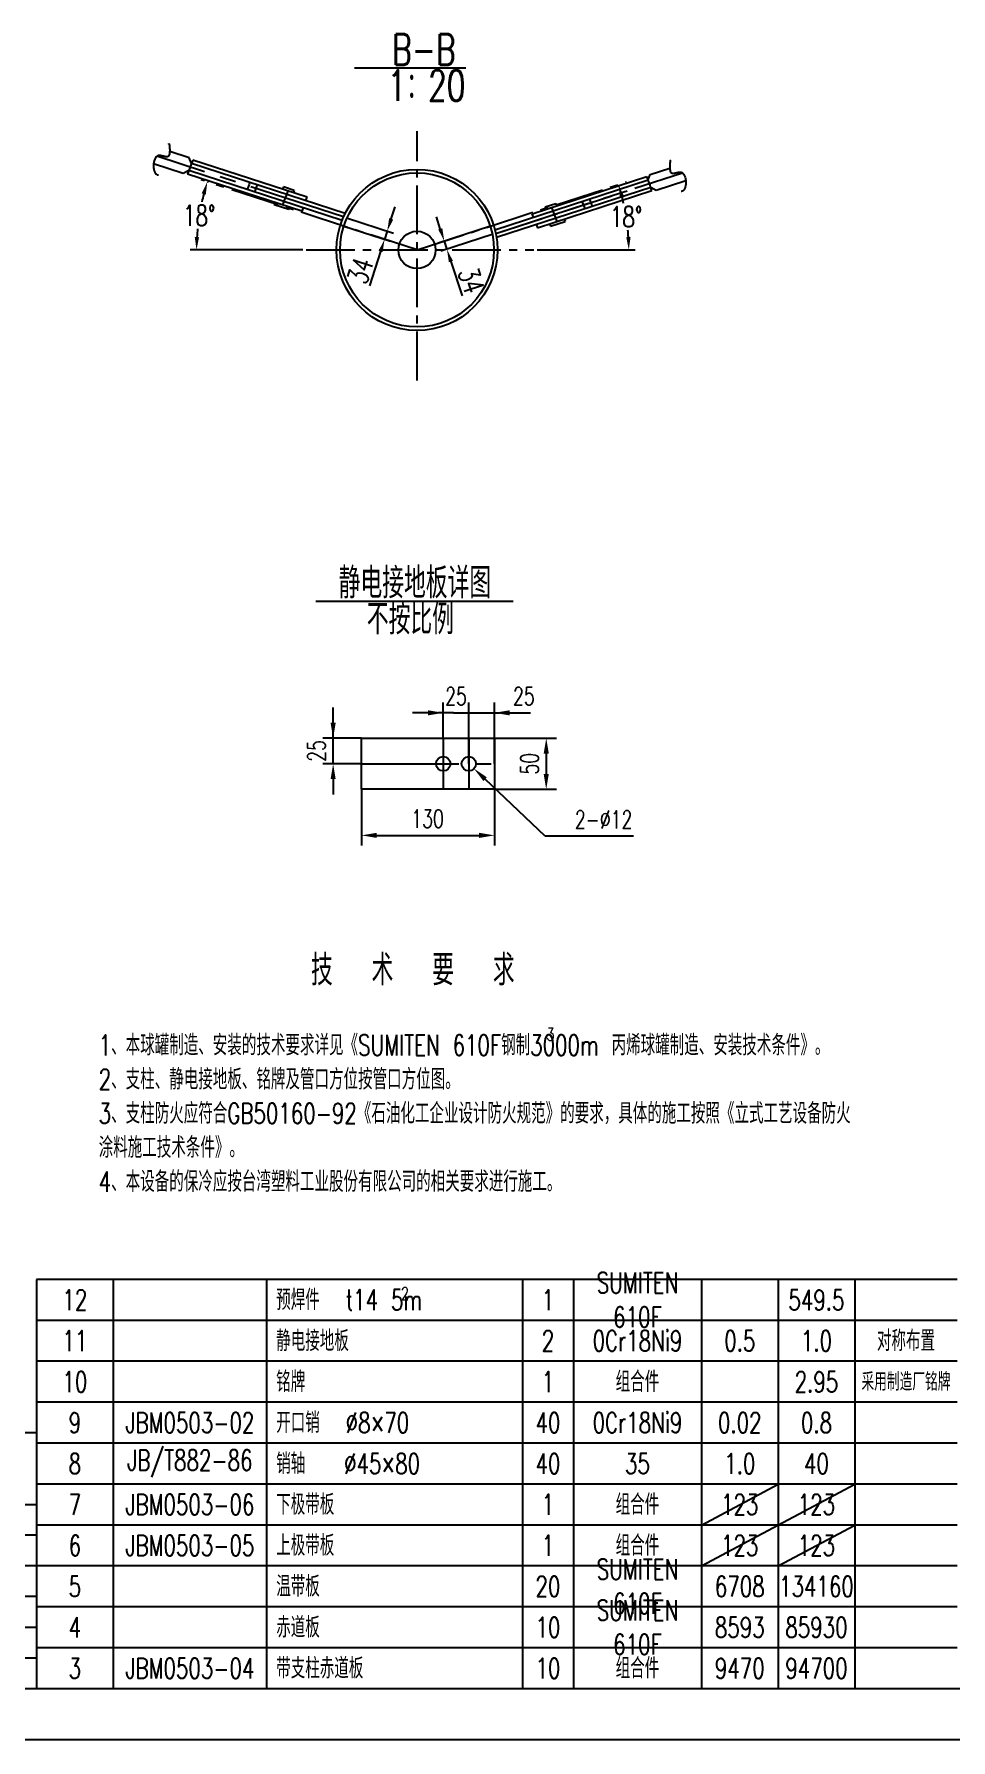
# Model space of a CAD drawing. Extents: x -26172 to 54233, y -464 to 48004.
# Drawn here: x 13783.5 to 13962.7, y 39821.1 to 40154.6 of the extents above; entities that cross this region are included whole.
import ezdxf

# ---------------------------------------------------------------- set-up
doc = ezdxf.new("R2010")
doc.units = 0
doc.linetypes.add('CENTER2', pattern=[28.575, 19.05, -3.175, 3.175, -3.175])
doc.linetypes.add('PHANTOM2', pattern=[31.75, 15.875, -3.175, 3.175, -3.175, 3.175, -3.175])
doc.layers.get('0').update_dxf_attribs({"linetype": 'CONTINUOUS'})
doc.layers.get('DEFPOINTS').update_dxf_attribs({"linetype": 'CONTINUOUS'})
for name, color, linetype in [('图层1', 7, 'CONTINUOUS'), ('图层2', 1, 'CONTINUOUS'), ('图层3', 2, 'CENTER2'), ('图层5', 3, 'PHANTOM2')]:
    doc.layers.add(name, color=color, linetype=linetype)
doc.styles.add('JH', font='romans.shx', dxfattribs={"width": 0.707, "bigfont": 'HZTXT.shx'})
doc.styles.add('文字', font='txt.shx', dxfattribs={"width": 0.71, "bigfont": 'hzfs.shx'})
doc.dimstyles.get("Standard").update_dxf_attribs({"dimtxt": 0.18, "dimasz": 0.18, "dimexe": 0.18, "dimexo": 0.0625, "dimgap": 0.09, "dimtad": 0, "dimtih": 1, "dimtoh": 1, "dimdec": 4, "dimzin": 0, "dimtxsty": 'STANDARD', "dimcen": 0.09, "dimazin": 3, "dimtfac": 1, "dimtdec": 4, "dimtofl": 0, "dimtmove": 0, "dimatfit": 3, "dimtolj": 1, "dimtzin": 0})

# ---------------------------------------------------------------- blocks, each defined once
blk = doc.blocks.new('*D23')
at = {"color": 1, "linetype": 'BYBLOCK'}
for p, q in [((42264.8, 40125.86), (42264.14, 40126.08)), ((42284.01, 40112.37), (42261.97, 40112.37))]:
    blk.add_line(p, q, dxfattribs=at)
for start, end in [(165.3229, 167.4482), (174.5172, 176.6771)]:
    blk.add_arc((42306.33, 40112.37), 43.11, start, end, dxfattribs=at)
for points in [[(42264.23, 40123.41), (42265.03, 40123.18), (42265.33, 40125.69)], [(42263.71, 40114.86), (42262.87, 40114.88), (42263.22, 40112.37)]]:
    blk.add_solid(points, dxfattribs=at)
at = {"layer": 'DEFPOINTS', "color": 0, "linetype": 'BYBLOCK'}
for p in [(42265.39, 40125.67), (42264.16, 40121.33), (42284.64, 40112.37), (42306.33, 40112.37), (42329.19, 40112.37)]:
    blk.add_point(p, dxfattribs=at)
at = {"color": 1, "linetype": 'BYBLOCK', "insert": (42263.75, 40119.11), "char_height": 4, "attachment_point": 5, "style": '文字'}
blk.add_mtext('\\A1;18°', dxfattribs=at)
blk = doc.blocks.new('*D24')
at = {"color": 1, "linetype": 'BYBLOCK'}
blk.add_line((42329.81, 40112.37), (42348.99, 40112.37), dxfattribs=at)
for start, end in [(12.6991, 14.5401), (3.4599, 5.3384)]:
    blk.add_arc((42306.33, 40112.37), 41.41, start, end, dxfattribs=at)
for points in [[(42346.01, 40122.65), (42346.81, 40122.88), (42345.71, 40125.16)], [(42348.08, 40114.88), (42347.25, 40114.86), (42347.74, 40112.37)]]:
    blk.add_solid(points, dxfattribs=at)
at = {"layer": 'DEFPOINTS', "color": 0, "linetype": 'BYBLOCK'}
for p in [(42347.27, 40125.67), (42347.51, 40116.7), (42284.64, 40112.37), (42306.33, 40112.37), (42329.19, 40112.37)]:
    blk.add_point(p, dxfattribs=at)
at = {"color": 1, "linetype": 'BYBLOCK', "insert": (42347.23, 40118.85), "char_height": 4, "attachment_point": 5, "style": '文字'}
blk.add_mtext('\\A1;18°', dxfattribs=at)
blk = doc.blocks.new('*D25')
at = {"color": 1, "linetype": 'BYBLOCK'}
for p, q in [((42301.28, 40118.43), (42302.05, 40120.8)), ((42292.03, 40117.01), (42301.17, 40114.05)), ((42292.56, 40118.63), (42301.7, 40115.66)), ((42300.51, 40116.05), (42299.98, 40114.43)), ((42299.21, 40112.05), (42297.03, 40105.34))]:
    blk.add_line(p, q, dxfattribs=at)
for points in [[(42300.88, 40118.56), (42301.68, 40118.3), (42300.51, 40116.05)], [(42298.81, 40112.18), (42299.61, 40111.93), (42299.98, 40114.43)]]:
    blk.add_solid(points, dxfattribs=at)
at = {"layer": 'DEFPOINTS', "color": 0, "linetype": 'BYBLOCK'}
for p in [(42291.44, 40117.21), (42291.97, 40118.82), (42299.98, 40114.43)]:
    blk.add_point(p, dxfattribs=at)
at = {"color": 1, "linetype": 'BYBLOCK', "insert": (42295.24, 40108.32), "char_height": 4, "attachment_point": 5, "rotation": 72, "style": '文字'}
blk.add_mtext('\\A1;34', dxfattribs=at)
blk = doc.blocks.new('*D26')
at = {"color": 1, "linetype": 'BYBLOCK'}
for p, q in [((42310.88, 40116.48), (42310.11, 40118.86)), ((42320.72, 40117.04), (42310.47, 40113.71)), ((42321.24, 40115.43), (42310.99, 40112.1)), ((42311.66, 40114.1), (42312.18, 40112.48)), ((42312.96, 40110.11), (42315.14, 40103.39))]:
    blk.add_line(p, q, dxfattribs=at)
for points in [[(42311.28, 40116.61), (42310.49, 40116.35), (42311.66, 40114.1)], [(42313.35, 40110.23), (42312.56, 40109.98), (42312.18, 40112.48)]]:
    blk.add_solid(points, dxfattribs=at)
at = {"layer": 'DEFPOINTS', "color": 0, "linetype": 'BYBLOCK'}
for p in [(42321.31, 40117.24), (42321.84, 40115.62), (42312.18, 40112.48)]:
    blk.add_point(p, dxfattribs=at)
at = {"color": 1, "linetype": 'BYBLOCK', "insert": (42316.93, 40106.37), "char_height": 4, "attachment_point": 5, "rotation": 288, "style": '文字'}
blk.add_mtext('\\A1;34', dxfattribs=at)
blk = doc.blocks.new('*D103')
at = {"linetype": 'BYBLOCK'}
for p, q in [((54210.61, 40006.93), (54210.61, 39995.93)), ((54236.61, 40006.93), (54236.61, 39995.93)), ((54213.61, 39997.93), (54233.61, 39997.93))]:
    blk.add_line(p, q, dxfattribs=at)
for points in [[(54213.61, 39998.43), (54213.61, 39997.43), (54210.61, 39997.93)], [(54233.61, 39998.43), (54233.61, 39997.43), (54236.61, 39997.93)]]:
    blk.add_solid(points, dxfattribs=at)
at = {"layer": 'DEFPOINTS', "color": 0, "linetype": 'BYBLOCK'}
for p in [(54210.61, 40006.93), (54236.61, 40006.93), (54236.61, 39997.93)]:
    blk.add_point(p, dxfattribs=at)
at = {"color": 1, "linetype": 'BYBLOCK', "insert": (54223.55, 40001.18), "char_height": 3.5, "attachment_point": 5, "style": 'JH'}
blk.add_mtext('\\A1;130', dxfattribs=at)
blk = doc.blocks.new('*D104')
at = {"linetype": 'BYBLOCK'}
for p, q in [((54236.61, 40016.93), (54248.75, 40016.93)), ((54246.75, 40013.93), (54246.75, 40009.93)), ((54236.61, 40006.93), (54248.75, 40006.93))]:
    blk.add_line(p, q, dxfattribs=at)
for points in [[(54246.25, 40013.93), (54247.25, 40013.93), (54246.75, 40016.93)], [(54246.25, 40009.93), (54247.25, 40009.93), (54246.75, 40006.93)]]:
    blk.add_solid(points, dxfattribs=at)
at = {"layer": 'DEFPOINTS', "color": 0, "linetype": 'BYBLOCK'}
for p in [(54236.61, 40016.93), (54236.61, 40006.93), (54246.75, 40006.93)]:
    blk.add_point(p, dxfattribs=at)
at = {"color": 1, "linetype": 'BYBLOCK', "insert": (54243.5, 40011.93), "char_height": 3.5, "attachment_point": 5, "rotation": 90, "style": 'JH'}
blk.add_mtext('\\A1;50', dxfattribs=at)
blk = doc.blocks.new('*D105')
at = {"color": 1, "linetype": 'BYBLOCK'}
for p, q in [((54246.57, 39997.78), (54234.81, 40008.9)), ((54263.8, 39997.78), (54246.57, 39997.78))]:
    blk.add_line(p, q, dxfattribs=at)
blk.add_solid([(54235.15, 40009.27), (54234.46, 40008.54), (54232.63, 40010.97)], dxfattribs=at)
at = {"layer": 'DEFPOINTS', "color": 0, "linetype": 'BYBLOCK'}
for p in [(54230.59, 40012.89), (54232.63, 40010.97)]:
    blk.add_point(p, dxfattribs=at)
at = {"color": 1, "linetype": 'BYBLOCK', "insert": (54257.97, 40001.03), "char_height": 3.5, "attachment_point": 5, "style": 'JH'}
blk.add_mtext('\\A1;2-∅12', dxfattribs=at)

msp = doc.modelspace()

# ---------------------------------------------------------------- linework, layer by layer
at = {"layer": 'DEFPOINTS', "color": 0, "linetype": 'BYBLOCK'}
for p in [(13847.484, 40016.928), (13863.484, 40016.928), (13868.484, 40016.928), (13847.484, 40011.928), (13868.484, 40011.928), (13873.484, 40011.928)]:
    msp.add_point(p, dxfattribs=at)
at = {"layer": '图层1'}
for p, q in [((13813.813, 40130.339), (13809.997, 40131.579)), ((13814.24, 40129.281), (13813.813, 40130.339)), ((13844.32, 40119.507), (13814.24, 40129.281)), ((13836.866, 40122.665), (13814.496, 40129.934)), ((13812.632, 40127.306), (13806.864, 40129.18)), ((13813.725, 40127.871), (13812.632, 40127.306)), ((13835.868, 40119.94), (13813.5, 40127.208)), ((13843.702, 40118.131), (13813.725, 40127.871)), ((13873.605, 40116.324), (13903.531, 40126.047)), ((13880.904, 40119.431), (13903.275, 40126.7)), ((13903.531, 40126.047), (13903.957, 40127.106)), ((13903.957, 40127.106), (13907.774, 40128.346)), ((13905.138, 40124.072), (13910.907, 40125.947)), ((13833.112, 40123.885), (13832.046, 40121.182)), ((13832.248, 40124.691), (13832.064, 40124.225)), ((13834.344, 40124.01), (13832.248, 40124.691)), ((13833.112, 40123.885), (13833.027, 40123.912)), ((13834.344, 40124.01), (13834.16, 40123.544)), ((13836.65, 40121.999), (13836.866, 40122.665)), ((13874.069, 40114.897), (13904.045, 40124.637)), ((13881.903, 40116.707), (13904.27, 40123.974)), ((13904.045, 40124.637), (13905.138, 40124.072)), ((13830.617, 40121.646), (13830.433, 40121.18)), ((13833.321, 40120.242), (13830.433, 40121.18)), ((13833.476, 40120.717), (13833.321, 40120.242)), ((13836.084, 40120.606), (13835.868, 40119.94)), ((13881.121, 40118.766), (13880.904, 40119.431)), ((13883.427, 40120.777), (13885.523, 40121.458)), ((13883.427, 40120.777), (13883.61, 40120.311)), ((13884.658, 40120.651), (13884.743, 40120.679)), ((13884.658, 40120.651), (13885.724, 40117.948)), ((13885.523, 40121.458), (13885.707, 40120.992)), ((13881.687, 40117.372), (13881.903, 40116.707)), ((13884.295, 40117.484), (13884.449, 40117.008)), ((13884.449, 40117.008), (13887.337, 40117.947)), ((13887.153, 40118.413), (13887.337, 40117.947)), ((13847.484, 40016.928), (13873.484, 40016.928)), ((13847.484, 40006.928), (13847.484, 40016.928)), ((13873.484, 40016.928), (13873.484, 40006.928)), ((13873.484, 40006.928), (13847.484, 40006.928)), ((13783.959, 39911.116), (13783.959, 39871.116)), ((13783.959, 39881.116), (13718.959, 39881.116)), ((13783.959, 39871.116), (13783.959, 39831.116)), ((14143.959, 39831.116), (13337.959, 39831.116))]:
    msp.add_line(p, q, dxfattribs=at)
for centre, radius in [((13858.36, 40112.369), 15.75), ((13858.36, 40112.369), 15.05), ((13858.36, 40112.369), 3.643), ((13863.484, 40011.928), 1.4), ((13868.484, 40011.928), 1.4)]:
    msp.add_circle(centre, radius, dxfattribs=at)
for centre, radius, start, end in [((13858.36, 40112.369), 47.25, 158.17745, 161.69685), ((13859.411, 40109.136), 47.25, 18.30315, 21.82255), ((13858.36, 40112.369), 35.25, 158.17745, 160.45567), ((13858.36, 40112.369), 33.75, 157.83709, 160.38702), ((13859.411, 40109.136), 33.75, 19.61298, 22.16291), ((13859.411, 40109.136), 35.25, 19.54433, 21.82255)]:
    msp.add_arc(centre, radius, start, end, dxfattribs=at)
at = {"layer": '图层2'}
for p, q in [((13846.129, 40147.975), (13867.915, 40147.975)), ((13838.587, 40043.679), (13877.169, 40043.679)), ((13841.958, 40011.928), (13841.958, 40022.928)), ((13863.484, 40016.928), (13863.484, 40023.88)), ((13868.484, 40011.928), (13868.484, 40023.88)), ((13868.484, 40016.928), (13868.484, 40023.88)), ((13873.484, 40011.928), (13873.484, 40023.88)), ((13860.484, 40021.88), (13857.484, 40021.88)), ((13865.484, 40021.88), (13862.484, 40021.88)), ((13865.484, 40021.88), (13871.484, 40021.88)), ((13871.484, 40021.88), (13874.484, 40021.88)), ((13876.484, 40021.88), (13880.52, 40021.88)), ((13847.484, 40016.928), (13839.958, 40016.928)), ((13847.484, 40011.928), (13839.958, 40011.928)), ((13841.958, 40008.928), (13841.958, 40005.928)), ((13963.959, 39911.116), (13783.959, 39911.116)), ((13798.959, 39911.116), (13798.959, 39887.116)), ((13828.959, 39911.116), (13828.959, 39887.116)), ((13878.959, 39911.116), (13878.959, 39887.116)), ((13888.959, 39911.116), (13888.959, 39887.116)), ((13913.959, 39911.116), (13913.959, 39887.116)), ((13928.959, 39911.116), (13928.959, 39887.116)), ((13943.959, 39911.116), (13943.959, 39887.116)), ((13963.959, 39903.116), (13783.959, 39903.116)), ((13963.959, 39895.116), (13783.959, 39895.116)), ((13798.959, 39895.116), (13798.959, 39871.116)), ((13828.959, 39895.116), (13828.959, 39871.116)), ((13878.959, 39895.116), (13878.959, 39871.116)), ((13888.959, 39895.116), (13888.959, 39871.116)), ((13913.959, 39895.116), (13913.959, 39871.116)), ((13928.959, 39895.116), (13928.959, 39871.116)), ((13943.959, 39895.116), (13943.959, 39871.116)), ((13963.959, 39887.116), (13783.959, 39887.116)), ((13963.959, 39879.116), (13783.959, 39879.116)), ((13963.959, 39871.116), (13783.959, 39871.116)), ((13798.959, 39871.116), (13798.959, 39831.116)), ((13828.959, 39871.116), (13828.959, 39831.116)), ((13878.959, 39871.116), (13878.959, 39831.116)), ((13888.959, 39871.116), (13888.959, 39831.116)), ((13913.959, 39871.116), (13913.959, 39831.116)), ((13913.959, 39855.116), (13943.959, 39871.116)), ((13913.959, 39863.116), (13928.959, 39871.116)), ((13928.959, 39871.116), (13928.959, 39831.116)), ((13943.959, 39871.116), (13943.959, 39831.116)), ((13718.959, 39867.116), (13783.959, 39867.116)), ((13963.959, 39863.116), (13783.959, 39863.116)), ((13928.959, 39855.116), (13943.959, 39863.116)), ((13783.959, 39861.116), (13718.959, 39861.116)), ((13783.959, 39855.116), (13718.959, 39855.116)), ((13963.959, 39855.116), (13783.959, 39855.116)), ((13783.959, 39849.116), (13718.959, 39849.116)), ((13963.959, 39847.116), (13783.959, 39847.116)), ((13783.959, 39843.116), (13718.959, 39843.116)), ((13783.959, 39837.116), (13718.959, 39837.116)), ((13963.959, 39839.116), (13783.959, 39839.116)), ((14153.959, 39821.116), (13312.959, 39821.116))]:
    msp.add_line(p, q, dxfattribs=at)
for p in [(13868.484, 40021.88), (13868.484, 40021.88), (13868.484, 40021.88), (13873.484, 40021.88), (13841.958, 40016.928)]:
    msp.add_point(p, dxfattribs=at)
for points in [[(13841.458, 40019.928), (13842.458, 40019.928), (13841.958, 40016.928)], [(13860.484, 40022.38), (13860.484, 40021.38), (13863.484, 40021.88)], [(13876.484, 40022.38), (13876.484, 40021.38), (13873.484, 40021.88)], [(13841.458, 40008.928), (13842.458, 40008.928), (13841.958, 40011.928)]]:
    msp.add_solid(points, dxfattribs=at)
at = {"layer": '图层3', "ltscale": 0.5}
for p, q in [((13858.36, 40086.87), (13858.36, 40135.554)), ((13858.36, 40112.369), (13817.42, 40125.671)), ((13858.36, 40112.369), (13899.3, 40125.671)), ((13873.777, 40115.591), (13899.825, 40124.054)), ((13836.668, 40112.369), (13881.215, 40112.369))]:
    msp.add_line(p, q, dxfattribs=at)
at = {"layer": '图层3'}
for p, q in [((13843.994, 40118.825), (13807.505, 40130.68)), ((13873.777, 40115.591), (13910.266, 40127.447)), ((13863.484, 40016.928), (13863.484, 40006.928)), ((13868.484, 40016.928), (13868.484, 40006.928)), ((13847.484, 40011.928), (13873.484, 40011.928))]:
    msp.add_line(p, q, dxfattribs=at)
at = {"layer": '图层5', "start_tangent": (0, 1)}
for points, end_tangent in [([(13809.833, 40133.011), (13809.833, 40130.813), (13807.784, 40130.813), (13807.784, 40127.018)], (1, 0)), ([(13907.937, 40129.778), (13907.937, 40127.579), (13909.987, 40127.579), (13909.987, 40123.784)], (-1, 0))]:
    msp.add_spline(points, degree=3, dxfattribs=dict(at, end_tangent=end_tangent))
at = {"layer": '图层5'}
for points in [[(13814.496, 40129.934), (13814.28, 40129.268), (13813.813, 40130.339), (13814.496, 40129.934)], [(13813.725, 40127.871), (13812.632, 40127.306), (13813.5, 40127.208), (13813.725, 40127.871)], [(13903.275, 40126.7), (13903.491, 40126.034), (13903.957, 40127.106), (13903.275, 40126.7)], [(13904.045, 40124.637), (13905.138, 40124.072), (13904.27, 40123.974), (13904.045, 40124.637)]]:
    msp.add_solid(points, dxfattribs=at)

# ---------------------------------------------------------------- texts
at = {"color": 1, "linetype": 'BYBLOCK', "char_height": 3.5, "attachment_point": 5, "style": 'JH'}
for insert in [(13865.984, 40025.13), (13879.251, 40025.13)]:
    msp.add_mtext('\\A1;25', dxfattribs=dict(at, insert=insert))
at = {"color": 1, "linetype": 'BYBLOCK', "insert": (13838.708, 40014.428), "char_height": 3.5, "attachment_point": 5, "rotation": 90, "style": 'JH'}
msp.add_mtext('\\A1;25', dxfattribs=at)
at = {"layer": '图层2', "style": '文字'}
for s, insert, char_height, width, attachment_point in [('B-B', (13853.496, 40154.554), 6, 16.6141, 1), ('1：20', (13852.606, 40147.505), 6, 17.50365, 1), ('静电接地板详图', (13843.032, 40050.258), 6, 35.02605, 1), ('不按比例', (13848.544, 40043.209), 6, 21.56607, 1), ('技  术  要  求', (13837.62, 39974.596), 6, 50.0081, 1), ('1、本球罐制造、安装的技术要求详见《SUMITEN 610F钢制3000m 丙烯球罐制造、安装技术条件》。\\P2、支柱、静电接地板、铭牌及管口方位按管口方位图。\\P3、支柱防火应符合GB50160-92《石油化工企业设计防火规范》的要求，具体的施工按照《立式工艺设备防火涂料施工技术条件》。\\P4、本设备的保冷应按台湾塑料工业股份有限公司的相关要求进行施工。', (13796.116, 39958.918), 4, 148.8802, 1), ('3', (13883.672, 39960.293), 2.5, 12.66363, 1), ('预焊件  t14 5m ', (13830.826, 39907.116), 4, 48.1478, 4), ('2', (13855.238, 39909.616), 2.5, 3.98389, 1), ('SUMITEN 610F', (13901.459, 39907.116), 4, 25, 5), ('12', (13791.459, 39907.116), 4, 15, 5), ('1', (13883.959, 39907.116), 4, 10, 5), ('549.5', (13936.459, 39907.116), 4, 15, 5), ('11', (13791.459, 39899.116), 4, 15, 5), ('静电接地板', (13830.826, 39899.116), 4, 48.1478, 4), ('2', (13883.959, 39899.116), 4, 10, 5), ('0Cr18Ni9', (13901.459, 39899.116), 4, 25, 5), ('0.5', (13921.459, 39899.116), 4, 15, 5), ('1.0', (13936.459, 39899.116), 4, 15, 5), ('对称布置', (13953.959, 39899.116), 4, 20, 5), ('10', (13791.459, 39891.116), 4, 15, 5), ('铭牌', (13830.826, 39891.116), 4, 48.1478, 4), ('1', (13883.959, 39891.116), 4, 10, 5), ('组合件', (13901.459, 39891.116), 4, 25, 5), ('2.95', (13936.459, 39891.116), 4, 15, 5), ('采用制造厂铭牌', (13953.959, 39891.116), 3.5, 20, 5), ('9', (13791.459, 39883.116), 4, 15, 5), ('\\C1;JBM0503-02', (13813.959, 39883.116), 4, 30, 5), ('开口销  %%c8×70', (13830.826, 39883.116), 4, 48.1478, 4), ('40', (13883.959, 39883.116), 4, 10, 5), ('0Cr18Ni9', (13901.459, 39883.116), 4, 25, 5), ('0.02', (13921.459, 39883.116), 4, 15, 5), ('0.8', (13936.459, 39883.116), 4, 15, 5), ('8', (13791.459, 39875.116), 4, 15, 5), ('\\C1;JB/T882-86', (13813.959, 39875.116), 4, 30, 5), ('销轴   %%c45×80', (13830.826, 39875.116), 4, 48.1478, 4), ('40', (13883.959, 39875.116), 4, 10, 5), ('35', (13901.459, 39875.116), 4, 25, 5), ('1.0', (13921.459, 39875.116), 4, 15, 5), ('40', (13936.459, 39875.116), 4, 15, 5), ('下极带板', (13830.826, 39867.116), 4, 48.1478, 4), ('组合件', (13901.459, 39867.116), 4, 25, 5), ('7', (13791.459, 39867.116), 4, 15, 5), ('\\C1;JBM0503-06', (13813.959, 39867.116), 4, 30, 5), ('1', (13883.959, 39867.116), 4, 10, 5), ('123', (13921.459, 39867.116), 4, 15, 5), ('123', (13936.459, 39867.116), 4, 15, 5), ('6', (13791.459, 39859.116), 4, 15, 5), ('\\C1;JBM0503-05', (13813.959, 39859.116), 4, 30, 5), ('上极带板', (13830.826, 39859.116), 4, 48.1478, 4), ('1', (13883.959, 39859.116), 4, 10, 5), ('组合件', (13901.459, 39859.116), 4, 25, 5), ('123', (13921.459, 39859.116), 4, 15, 5), ('123', (13936.459, 39859.116), 4, 15, 5), ('SUMITEN 610F', (13901.459, 39851.116), 4, 25, 5), ('5', (13791.459, 39851.116), 4, 15, 5), ('温带板    ', (13830.826, 39851.116), 4, 48.1478, 4), ('20', (13883.959, 39851.116), 4, 10, 5), ('6708', (13921.459, 39851.116), 4, 15, 5), ('134160', (13936.459, 39851.116), 4, 15, 5), ('SUMITEN 610F', (13901.459, 39843.116), 4, 25, 5), ('4', (13791.459, 39843.116), 4, 15, 5), ('赤道板     ', (13830.826, 39843.116), 4, 48.1478, 4), ('10', (13883.959, 39843.116), 4, 10, 5), ('8593', (13921.459, 39843.116), 4, 15, 5), ('85930', (13936.459, 39843.116), 4, 15, 5), ('3', (13791.459, 39835.116), 4, 15, 5), ('\\C1;JBM0503-04', (13813.959, 39835.116), 4, 30, 5), ('带支柱赤道板', (13830.826, 39835.116), 4, 48.1478, 4), ('10', (13883.959, 39835.116), 4, 10, 5), ('组合件', (13901.459, 39835.116), 4, 25, 5), ('9470', (13921.459, 39835.116), 4, 15, 5), ('94700', (13936.459, 39835.116), 4, 15, 5)]:
    msp.add_mtext(s, dxfattribs=dict(at, insert=insert, char_height=char_height, width=width, attachment_point=attachment_point))

# ---------------------------------------------------------------- dimensions: what is measured, and where the dimension line sits
at = {"layer": '图层2'}
for base, line1, line2, picture, middle in [((13816.19, 40121.333), ((13836.668, 40112.369), (13881.215, 40112.369)), ((13858.36, 40112.369), (13817.42, 40125.671)), '*D23', (13815.778, 40119.114)), ((13899.54, 40116.697), ((13858.36, 40112.369), (13899.3, 40125.671)), ((13836.668, 40112.369), (13881.215, 40112.369)), '*D24', (13899.257, 40118.847))]:
    dim = msp.add_angular_dim_2l(base=base, line1=line1, line2=line2, dimstyle='STANDARD', override={"dimtxt": 4, "dimasz": 2.5, "dimexe": 1.25, "dimexo": 0.625, "dimgap": 0.625, "dimtad": 1, "dimdec": 0, "dimlfac": 100, "dimzin": 8, "dimtxsty": '文字', "dimcen": 2.5, "dimclrd": 1, "dimclre": 1, "dimclrt": 1, "dimtdec": 0, "dimtofl": 1}, dxfattribs=at)
    dim.commit()
    dim.dimension.update_dxf_attribs({"geometry": picture, "text_midpoint": middle, "insert": (-28447.972, 0)})
for p1, p2, distance, picture, middle in [((13843.994, 40118.825), (13843.468, 40117.208), 8.982, '*D25', (13847.264, 40108.318)), ((13873.339, 40117.236), (13873.864, 40115.619), -10.15, '*D26', (13868.958, 40106.369))]:
    dim = msp.add_aligned_dim(p1=p1, p2=p2, distance=distance, dimstyle='STANDARD', override={"dimtxt": 4, "dimasz": 2.5, "dimexe": 1.25, "dimexo": 0.625, "dimgap": 0.625, "dimtad": 1, "dimtih": 0, "dimtoh": 0, "dimdec": 0, "dimlfac": 20, "dimzin": 8, "dimtxsty": '文字', "dimcen": 2.5, "dimclrd": 1, "dimclre": 1, "dimclrt": 1, "dimtdec": 0, "dimtofl": 1}, dxfattribs=at)
    dim.commit()
    dim.dimension.update_dxf_attribs({"geometry": picture, "text_midpoint": middle, "insert": (-28447.972, 0)})
dim = msp.add_linear_dim(base=(13883.618, 40006.928), p1=(13873.484, 40016.928), p2=(13873.484, 40006.928), angle=90, text='50', dimstyle='STANDARD', override={"dimtxt": 3.5, "dimasz": 3, "dimexe": 2, "dimexo": 0, "dimgap": 1.5, "dimtad": 1, "dimtih": 0, "dimtoh": 0, "dimdec": 1, "dimzin": 12, "dimtxsty": 'JH', "dimcen": 0, "dimclrd": 256, "dimclre": 256, "dimclrt": 1, "dimtfac": 0.571429, "dimtdec": 1, "dimtvp": 0.714286, "dimtzin": 12}, dxfattribs=at)
dim.commit()
dim.dimension.update_dxf_attribs({"geometry": '*D104', "text_midpoint": (13883.618, 40011.928), "dimtype": 160, "insert": (-40363.128, 0)})
dim = msp.add_diameter_dim_2p(p1=(13867.467, 40012.89), p2=(13869.501, 40010.966), text='2-%%c12', dimstyle='STANDARD', override={"dimtxt": 3.5, "dimasz": 3, "dimexe": 2, "dimexo": 0, "dimgap": 1.5, "dimtad": 1, "dimdec": 1, "dimzin": 12, "dimtxsty": 'JH', "dimcen": 0, "dimclrd": 1, "dimclre": 1, "dimclrt": 1, "dimtfac": 0.571429, "dimtdec": 1, "dimtvp": 0.714286, "dimtzin": 12}, dxfattribs=at)
dim.commit()
dim.dimension.update_dxf_attribs({"geometry": '*D105', "text_midpoint": (13894.84, 39997.776), "dimtype": 163, "insert": (-40363.128, 0)})
dim = msp.add_linear_dim(base=(13873.484, 39997.928), p1=(13847.484, 40006.928), p2=(13873.484, 40006.928), text='130', dimstyle='STANDARD', override={"dimtxt": 3.5, "dimasz": 3, "dimexe": 2, "dimexo": 0, "dimgap": 1.5, "dimtad": 1, "dimtih": 0, "dimtoh": 0, "dimdec": 1, "dimzin": 12, "dimtxsty": 'JH', "dimcen": 0, "dimclrd": 256, "dimclre": 256, "dimclrt": 1, "dimtfac": 0.571429, "dimtdec": 1, "dimtvp": 0.714286, "dimtzin": 12}, dxfattribs=at)
dim.commit()
dim.dimension.update_dxf_attribs({"geometry": '*D103', "text_midpoint": (13860.426, 39997.928), "dimtype": 160, "insert": (-40363.128, 0)})

doc.saveas('drawing.dxf')
